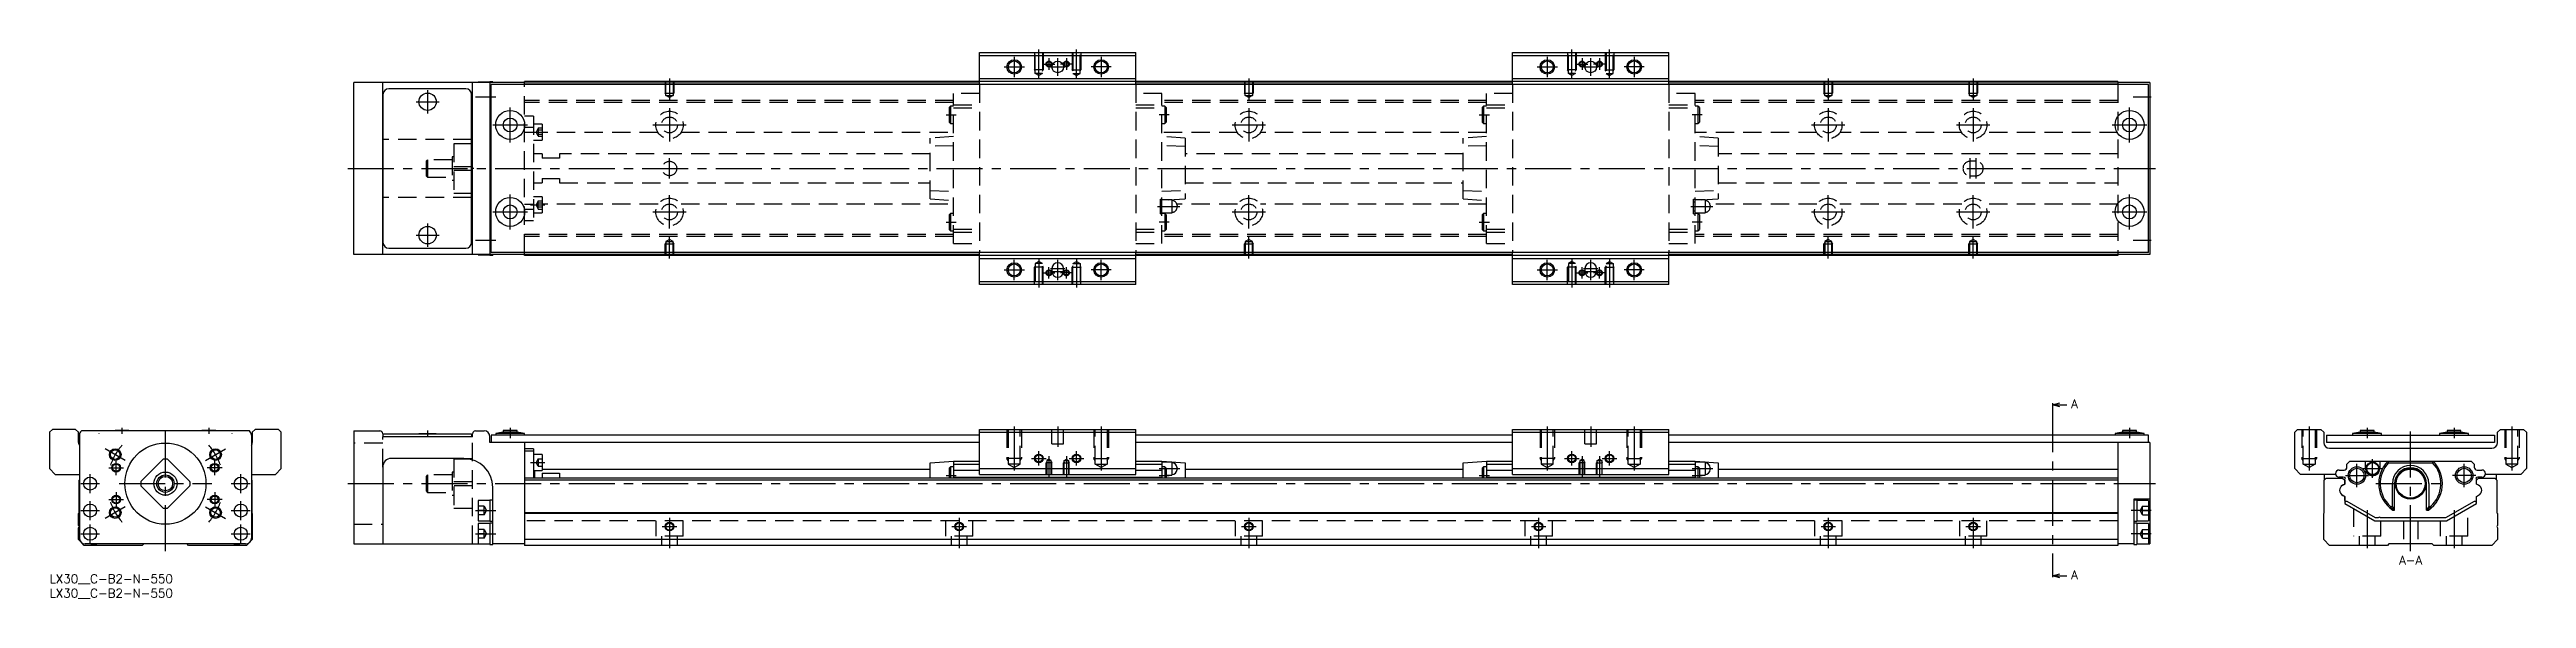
# Model space of a CAD drawing. Extents: x 0 to 855, y -8 to 181.
import ezdxf

# ---------------------------------------------------------------- set-up
doc = ezdxf.new("R2010")
doc.units = 0
doc.header["$LTSCALE"] = 0.5
doc.linetypes.add('CENTER', pattern=[50.8, 31.75, -6.35, 6.35, -6.35])
doc.linetypes.add('DASHED', pattern=[19.05, 12.7, -6.35])
for name, color, linetype in [('MSM_CENTER', 1, 'CENTER'), ('MSM_CONTINUOUS', 7, 'CONTINUOUS'), ('MSM_DASHED', 4, 'DASHED'), ('MSM_NARROW', 5, 'CONTINUOUS'), ('MSM_PART_NUMBER', 7, 'CONTINUOUS')]:
    doc.layers.add(name, color=color, linetype=linetype)
doc.styles.get("Standard").update_dxf_attribs({"font": 'txt.shx', "height": 3, "bigfont": 'bigfont.shx'})

# ---------------------------------------------------------------- blocks, each defined once
blk = doc.blocks.new('*U2')
at = {"layer": 'MSM_PART_NUMBER'}
blk.add_text('LX30__C-B2-N-550', height=3, dxfattribs=at).set_placement((0, -3))
blk = doc.blocks.new('*U3')
at = {"layer": 'MSM_PART_NUMBER'}
blk.add_text('LX30__C-B2-N-550', height=3, dxfattribs=at).set_placement((0, -8))

msp = doc.modelspace()

# ---------------------------------------------------------------- linework, layer by layer
at = {"layer": 'MSM_CENTER'}
for p, q in [((341.5, 171.09), (341.5, 181)), ((354.5, 171.09), (354.5, 181)), ((525.5, 171.09), (525.5, 181)), ((538.5, 171.09), (538.5, 181)), ((329.5, 175), (336.5, 175)), ((333, 178.5), (333, 171.5)), ((343, 176), (347, 176)), ((345, 178), (345, 174)), ((345.5, 175), (350.5, 175)), ((348, 172), (348, 178)), ((353, 176), (349, 176)), ((351, 178), (351, 174)), ((366.5, 175), (359.5, 175)), ((363, 178.5), (363, 171.5)), ((513.5, 175), (520.5, 175)), ((517, 178.5), (517, 171.5)), ((527, 176), (531, 176)), ((529, 178), (529, 174)), ((529.5, 175), (534.5, 175)), ((532, 172), (532, 178)), ((537, 176), (533, 176)), ((535, 178), (535, 174)), ((550.5, 175), (543.5, 175)), ((547, 178.5), (547, 171.5)), ((126.5, 163), (134.5, 163)), ((130.5, 167), (130.5, 159)), ((147, 164.7), (154, 164.7)), ((214, 171), (214, 163.49)), ((414, 171), (414, 163.49)), ((614, 171), (614, 163.49)), ((664, 171), (664, 163.49)), ((719.25, 164.7), (725.5, 164.7)), ((153, 155), (165, 155)), ((159, 149), (159, 161)), ((208.25, 155), (219.75, 155)), ((214, 160.75), (214, 149.25)), ((309.5, 158.5), (313, 158.5)), ((386.5, 158.5), (383, 158.5)), ((408.25, 155), (419.75, 155)), ((414, 160.75), (414, 149.25)), ((493.5, 158.5), (497, 158.5)), ((570.5, 158.5), (567, 158.5)), ((608.25, 155), (619.75, 155)), ((614, 160.75), (614, 149.25)), ((658.25, 155), (669.75, 155)), ((664, 160.75), (664, 149.25)), ((712, 155), (724, 155)), ((718, 149), (718, 161)), ((166, 152.55), (171, 152.55)), ((103, 140), (727, 140)), ((214, 136.5), (214, 143.5)), ((663, 136.5), (663, 143.5)), ((665, 136.5), (665, 143.5)), ((159, 119), (159, 131)), ((214, 119.25), (214, 130.75)), ((414, 119.25), (414, 130.75)), ((614, 119.25), (614, 130.75)), ((664, 119.25), (664, 130.75)), ((718, 119), (718, 131)), ((130.5, 121), (130.5, 113)), ((153, 125), (165, 125)), ((166, 127.44), (171, 127.44)), ((208.25, 125), (219.75, 125)), ((309.5, 121.5), (313, 121.5)), ((382.5, 126.9), (390.2, 126.9)), ((386.5, 121.5), (383, 121.5)), ((408.25, 125), (419.75, 125)), ((493.5, 121.5), (497, 121.5)), ((566.5, 126.9), (574.2, 126.9)), ((570.5, 121.5), (567, 121.5)), ((608.25, 125), (619.75, 125)), ((658.25, 125), (669.75, 125)), ((712, 125), (724, 125)), ((126.5, 117), (134.5, 117)), ((147, 115.3), (154, 115.3)), ((214, 109), (214, 116.51)), ((414, 109), (414, 116.51)), ((614, 109), (614, 116.51)), ((664, 109), (664, 116.51)), ((719.25, 115.3), (725.5, 115.3)), ((329.5, 105), (336.5, 105)), ((333, 101.5), (333, 108.5)), ((341.5, 108.91), (341.5, 99)), ((343, 104), (347, 104)), ((345, 102), (345, 106)), ((345.5, 105.5), (350.5, 105.5)), ((345.5, 104.5), (350.5, 104.5)), ((348, 101.5), (348, 108.5)), ((353, 104), (349, 104)), ((351, 102), (351, 106)), ((354.5, 108.91), (354.5, 99)), ((366.5, 105), (359.5, 105)), ((363, 101.5), (363, 108.5)), ((513.5, 105), (520.5, 105)), ((517, 101.5), (517, 108.5)), ((525.5, 108.91), (525.5, 99)), ((527, 104), (531, 104)), ((529, 102), (529, 106)), ((529.5, 105.5), (534.5, 105.5)), ((529.5, 104.5), (534.5, 104.5)), ((532, 101.5), (532, 108.5)), ((537, 104), (533, 104)), ((535, 102), (535, 106)), ((538.5, 108.91), (538.5, 99)), ((550.5, 105), (543.5, 105)), ((547, 101.5), (547, 108.5)), ((40, 8), (40, 51.5)), ((691.38, 58), (691.38, 0)), ((815, 8), (815, 51.5)), ((17, 48.6), (17, 48.49)), ((26.14, 39.3), (19.22, 43.3)), ((25, 50.6), (25, 48.5)), ((53.86, 39.3), (60.78, 43.3)), ((55, 50.6), (55, 48.5)), ((63, 48.49), (63, 48.6)), ((130.5, 49.6), (130.5, 47.49)), ((159, 50.6), (159, 47)), ((333, 51), (333, 35.81)), ((348, 51), (348, 44)), ((363, 51), (363, 35.81)), ((517, 51), (517, 35.81)), ((532, 51), (532, 44)), ((547, 51), (547, 35.81)), ((718, 50.6), (718, 47)), ((780, 51), (780, 35.81)), ((800, 50.6), (800, 47)), ((830, 50.6), (830, 47)), ((850, 51), (850, 35.81)), ((14, 28.05), (14, 34.55)), ((20.42, 36.8), (25.57, 36.8)), ((23, 34.23), (23, 39.38)), ((59.57, 36.8), (54.42, 36.8)), ((57, 34.23), (57, 39.38)), ((66, 28.05), (66, 34.55)), ((166, 38.55), (171, 38.55)), ((339, 40), (344, 40)), ((341.5, 37.5), (341.5, 42.5)), ((345, 40.76), (345, 33.5)), ((351, 40.76), (351, 33.5)), ((352, 40), (357, 40)), ((354.5, 37.5), (354.5, 42.5)), ((383, 36.5), (390.2, 36.5)), ((523, 40), (528, 40)), ((525.5, 37.5), (525.5, 42.5)), ((529, 40.76), (529, 33.5)), ((535, 40.76), (535, 33.5)), ((536, 40), (541, 40)), ((538.5, 37.5), (538.5, 42.5)), ((567, 36.5), (574.2, 36.5)), ((796.5, 30.1), (796.5, 38.1)), ((798.65, 36.5), (805.15, 36.5)), ((801.9, 33.25), (801.9, 39.75)), ((833.5, 30.1), (833.5, 38.1)), ((10.75, 31.3), (17.25, 31.3)), ((20.42, 25.8), (25.57, 25.8)), ((23, 28.38), (23, 23.23)), ((24, 31.3), (56, 31.3)), ((59.57, 25.8), (54.42, 25.8)), ((57, 28.38), (57, 23.23)), ((62.75, 31.3), (69.25, 31.3)), ((103, 31.3), (727, 31.3)), ((309.5, 34.1), (313, 34.1)), ((383, 34.1), (386.5, 34.1)), ((493.5, 34.1), (497, 34.1)), ((567, 34.1), (570.5, 34.1)), ((792.5, 34.1), (800.5, 34.1)), ((803, 31.3), (827, 31.3)), ((837.5, 34.1), (829.5, 34.1)), ((10.75, 22), (17.25, 22)), ((14, 18.75), (14, 25.25)), ((14, 10.75), (14, 17.25)), ((26.14, 23.3), (19.22, 19.3)), ((53.86, 23.3), (60.78, 19.3)), ((62.75, 22), (69.25, 22)), ((66, 18.75), (66, 25.25)), ((66, 10.75), (66, 17.25)), ((147, 22), (154, 22)), ((214, 19.5), (214, 9)), ((314, 19.5), (314, 9)), ((414, 19.5), (414, 9)), ((514, 19.5), (514, 9)), ((614, 19.5), (614, 9)), ((664, 19.5), (664, 9)), ((725.5, 22), (718.5, 22)), ((800, 22.18), (800, 9)), ((830, 22.18), (830, 9)), ((10.75, 14), (17.25, 14)), ((62.75, 14), (69.25, 14)), ((147, 14), (154, 14)), ((211.5, 16.5), (216.5, 16.5)), ((311.5, 16.5), (316.5, 16.5)), ((411.5, 16.5), (416.5, 16.5)), ((511.5, 16.5), (516.5, 16.5)), ((611.5, 16.5), (616.5, 16.5)), ((661.5, 16.5), (666.5, 16.5)), ((725.5, 14), (718.5, 14))]:
    msp.add_line(p, q, dxfattribs=at)
for start, end in [(138.53845, 161.46155), (18.53845, 41.46155), (198.53845, 221.46155), (318.53845, 341.46155)]:
    msp.add_arc((40, 31.3), 20, start, end, dxfattribs=at)
at = {"layer": 'MSM_CONTINUOUS'}
for p, q in [((321, 180), (375, 180)), ((321, 169), (321, 180)), ((375, 169), (375, 180)), ((505, 180), (559, 180)), ((505, 169), (505, 180)), ((559, 169), (559, 180)), ((321, 179), (375, 179)), ((505, 179), (559, 179)), ((105, 110.3), (105, 169.7)), ((164, 169.7), (105, 169.7)), ((115, 110.3), (115, 169.7)), ((115.1, 165.5), (115.1, 114.5)), ((143.7, 167.5), (117.1, 167.5)), ((145.7, 114.5), (145.7, 165.5)), ((146, 110.3), (146, 169.7)), ((148, 169.75), (148, 169.7)), ((152, 169.75), (148, 169.75)), ((153, 169.9), (152, 169.9)), ((152, 169.9), (152, 110.1)), ((152.5, 111), (152.5, 169)), ((724.5, 169), (152.5, 169)), ((153, 169.9), (153, 169.7)), ((164, 169), (164, 170)), ((714, 170), (164, 170)), ((321, 169.8), (164, 169.8)), ((321, 169.1), (164, 169.1)), ((321, 171), (375, 171)), ((505, 169.8), (375, 169.8)), ((505, 169.1), (375, 169.1)), ((505, 171), (559, 171)), ((714, 169.8), (559, 169.8)), ((714, 169.1), (559, 169.1)), ((714, 170), (714, 169)), ((725, 169.7), (714, 169.7)), ((724.5, 111), (724.5, 169)), ((725, 169.7), (725, 110.3)), ((115, 158.2), (115.1, 158.2)), ((145.7, 158.2), (146, 158.2)), ((115.1, 150), (115, 150)), ((146, 150), (145.7, 150)), ((146, 148.5), (145.7, 148.5)), ((146, 148.47), (145.7, 148.47)), ((145.7, 140.72), (146, 140.72)), ((146, 139.28), (145.7, 139.28)), ((115.1, 130), (115, 130)), ((146, 131.53), (145.7, 131.53)), ((146, 131.5), (145.7, 131.5)), ((146, 130), (145.7, 130)), ((115.1, 121.8), (115, 121.8)), ((146, 121.8), (145.7, 121.8)), ((117.1, 112.5), (143.7, 112.5)), ((164, 110.3), (105, 110.3)), ((148, 110.3), (148, 110.25)), ((148, 110.25), (152, 110.25)), ((152, 110.1), (153, 110.1)), ((724.5, 111), (152.5, 111)), ((153, 110.3), (153, 110.1)), ((164, 110), (164, 111)), ((321, 110.9), (164, 110.9)), ((321, 110.2), (164, 110.2)), ((714, 110), (164, 110)), ((321, 100), (321, 111)), ((321, 109), (375, 109)), ((346, 105.5), (346, 104.5)), ((350, 104.5), (350, 105.5)), ((375, 100), (375, 111)), ((505, 110.9), (375, 110.9)), ((505, 110.2), (375, 110.2)), ((505, 100), (505, 111)), ((505, 109), (559, 109)), ((530, 105.5), (530, 104.5)), ((534, 104.5), (534, 105.5)), ((559, 100), (559, 111)), ((714, 110.9), (559, 110.9)), ((714, 110.2), (559, 110.2)), ((714, 111), (714, 110)), ((725, 110.3), (714, 110.3)), ((321, 101), (375, 101)), ((375, 100), (321, 100)), ((505, 101), (559, 101)), ((559, 100), (505, 100)), ((691.38, 58.5), (693.87, 59.17)), ((691.38, 59), (691.38, 58)), ((693.87, 57.83), (691.38, 58.5)), ((691.38, 58.5), (696.38, 58.5)), ((1, 50), (0, 49)), ((0, 49), (0, 36.5)), ((9, 50), (1, 50)), ((10, 49), (9, 50)), ((10, 45.5), (10, 49)), ((10.3, 48), (10.3, 12.5)), ((69.02, 49.5), (10.98, 49.5)), ((22.6, 49.6), (22.6, 49.5)), ((27.4, 49.6), (22.6, 49.6)), ((27.4, 49.5), (27.4, 49.6)), ((52.6, 49.6), (52.6, 49.5)), ((57.4, 49.6), (52.6, 49.6)), ((57.4, 49.5), (57.4, 49.6)), ((69.7, 48), (69.7, 12.5)), ((71, 50), (70, 49)), ((70, 49), (70, 45.5)), ((79, 50), (71, 50)), ((80, 49), (79, 50)), ((80, 36.5), (80, 49)), ((105, 49.5), (105, 10.5)), ((105, 49.5), (114, 49.5)), ((115, 48.5), (115, 47.5)), ((146, 47.5), (115, 47.5)), ((115.1, 48.5), (115.1, 47.5)), ((115.1, 48.5), (145.7, 48.5)), ((127.5, 48.6), (133.5, 48.6)), ((127.5, 48.6), (127.5, 48.5)), ((133.5, 48.5), (133.5, 48.6)), ((145.7, 48.5), (145.7, 47.5)), ((146, 47.5), (146, 48.5)), ((147, 49.5), (150, 49.5)), ((152, 45.5), (152, 47.5)), ((321, 45.5), (152, 45.5)), ((152.5, 48), (152.5, 45.5)), ((321, 48), (152.5, 48)), ((156.6, 49), (154, 48.6)), ((154, 48.6), (154, 48)), ((164, 48.6), (154, 48.6)), ((156.6, 49.6), (156.6, 49)), ((161.4, 49.6), (156.6, 49.6)), ((161.4, 49), (156.6, 49)), ((161.4, 49), (161.4, 49.6)), ((164, 48.6), (161.4, 49)), ((164, 48), (164, 48.6)), ((164, 45.5), (164, 10)), ((167, 43.3), (164, 43.3)), ((167, 43.3), (167, 33.2)), ((321, 34.5), (321, 50)), ((321, 50), (375, 50)), ((321, 49), (375, 49)), ((375, 34.5), (375, 50)), ((505, 48), (375, 48)), ((505, 45.5), (375, 45.5)), ((505, 34.5), (505, 50)), ((505, 50), (559, 50)), ((505, 49), (559, 49)), ((559, 34.5), (559, 50)), ((724.5, 48), (559, 48)), ((725, 45.5), (559, 45.5)), ((715.6, 49), (713, 48.6)), ((713, 48.6), (713, 48)), ((723, 48.6), (713, 48.6)), ((714, 45.5), (714, 10)), ((715.6, 49.6), (715.6, 49)), ((720.4, 49.6), (715.6, 49.6)), ((720.4, 49), (715.6, 49)), ((720.4, 49), (720.4, 49.6)), ((723, 48.6), (720.4, 49)), ((723, 48), (723, 48.6)), ((724.5, 45.5), (724.5, 48)), ((725, 45.5), (725, 10.5)), ((775, 49), (776, 50)), ((775, 36.5), (775, 49)), ((776, 50), (784, 50)), ((784, 50), (785, 49)), ((785, 49), (785, 45.5)), ((786, 48), (786, 45.5)), ((786, 48), (844, 48)), ((844, 45.5), (786, 45.5)), ((787, 43.5), (843, 43.5)), ((797.6, 49), (795, 48.6)), ((805, 48.6), (795, 48.6)), ((795, 48.6), (795, 48)), ((802.4, 49.6), (797.6, 49.6)), ((797.6, 49.6), (797.6, 49)), ((802.4, 49), (797.6, 49)), ((802.4, 49), (802.4, 49.6)), ((805, 48.6), (802.4, 49)), ((805, 48), (805, 48.6)), ((827.6, 49), (825, 48.6)), ((835, 48.6), (825, 48.6)), ((825, 48.6), (825, 48)), ((832.4, 49.6), (827.6, 49.6)), ((827.6, 49.6), (827.6, 49)), ((832.4, 49), (827.6, 49)), ((832.4, 49), (832.4, 49.6)), ((835, 48.6), (832.4, 49)), ((835, 48), (835, 48.6)), ((844, 48), (844, 45.5)), ((845, 49), (846, 50)), ((845, 45.5), (845, 49)), ((846, 50), (854, 50)), ((854, 50), (855, 49)), ((855, 49), (855, 36.5)), ((0, 36.5), (2, 34.5)), ((2, 34.5), (10.3, 34.5)), ((39.28, 39.77), (31.53, 32.02)), ((48.47, 32.02), (40.72, 39.77)), ((69.7, 34.5), (78, 34.5)), ((78, 34.5), (80, 36.5)), ((115, 37), (115, 10.5)), ((143, 40), (118, 40)), ((167, 42.45), (164, 42.45)), ((170, 41.3), (167, 41.3)), ((167, 35.8), (170, 35.8)), ((167.5, 33.2), (167.5, 35.8)), ((170, 41.3), (170, 35.8)), ((170, 36.3), (304, 36.3)), ((170, 34.87), (176, 34.87)), ((170, 34.87), (170, 33.2)), ((176, 34.87), (176, 33.2)), ((304, 38.5), (312, 39)), ((304, 33.2), (304, 38.5)), ((311, 37.1), (310.5, 36.6)), ((310.5, 36.6), (310.5, 33.2)), ((312, 37.1), (311, 37.1)), ((311, 37.1), (311, 33.2)), ((312, 39), (321, 39)), ((312, 39), (312, 33.2)), ((312, 38), (321, 38)), ((312, 36), (321, 36)), ((321, 36.5), (375, 36.5)), ((321, 34.5), (375, 34.5)), ((375, 39), (384, 39)), ((375, 38), (384, 38)), ((375, 36), (384, 36)), ((384, 39), (392, 38.5)), ((384, 39), (384, 33.2)), ((387.45, 38.75), (384, 38.75)), ((385, 37.1), (384, 37.1)), ((385.5, 36.6), (385, 37.1)), ((385, 37.1), (385, 33.2)), ((385.5, 36.6), (385.5, 33.2)), ((385.5, 34.25), (387.45, 34.25)), ((387.45, 38.75), (387.45, 34.25)), ((389.2, 36.8), (389.2, 36.2)), ((392, 38.5), (392, 33.2)), ((392, 36.3), (488, 36.3)), ((488, 38.5), (496, 39)), ((488, 33.2), (488, 38.5)), ((495, 37.1), (494.5, 36.6)), ((494.5, 36.6), (494.5, 33.2)), ((496, 37.1), (495, 37.1)), ((495, 37.1), (495, 33.2)), ((496, 39), (505, 39)), ((496, 39), (496, 33.2)), ((496, 38), (505, 38)), ((496, 36), (505, 36)), ((505, 36.5), (559, 36.5)), ((505, 34.5), (559, 34.5)), ((559, 39), (568, 39)), ((559, 38), (568, 38)), ((559, 36), (568, 36)), ((568, 39), (576, 38.5)), ((568, 39), (568, 33.2)), ((571.45, 38.75), (568, 38.75)), ((569, 37.1), (568, 37.1)), ((569.5, 36.6), (569, 37.1)), ((569, 37.1), (569, 33.2)), ((569.5, 36.6), (569.5, 33.2)), ((569.5, 34.25), (571.45, 34.25)), ((571.45, 38.75), (571.45, 34.25)), ((573.2, 36.8), (573.2, 36.2)), ((576, 38.5), (576, 33.2)), ((576, 36.3), (714, 36.3)), ((777, 34.5), (775, 36.5)), ((789.13, 34.5), (777, 34.5)), ((785.3, 32.6), (785.3, 34.5)), ((790.35, 36), (792.05, 36)), ((793.05, 38), (794.05, 39)), ((793.05, 37), (793.05, 38)), ((794.05, 39), (835.95, 39)), ((799.4, 36.5), (799.4, 39)), ((804.4, 39), (804.4, 36.5)), ((807.14, 39), (807.4, 38.5)), ((807.4, 38.5), (822.6, 38.5)), ((822.6, 38.5), (822.86, 39)), ((835.95, 39), (836.95, 38)), ((836.95, 38), (836.95, 37)), ((837.95, 36), (839.65, 36)), ((853, 34.5), (840.87, 34.5)), ((844.7, 32.6), (844.7, 34.5)), ((855, 36.5), (853, 34.5)), ((10.2, 32.5), (10.3, 32.6)), ((10.2, 21.2), (10.2, 32.5)), ((31.53, 30.58), (39.28, 22.83)), ((40.72, 22.83), (48.47, 30.58)), ((69.7, 32.6), (69.8, 32.5)), ((69.8, 32.5), (69.8, 21.2)), ((153, 10.35), (153, 30)), ((714, 33.2), (164, 33.2)), ((714, 32.5), (164, 32.5)), ((312, 33.5), (384, 33.5)), ((496, 33.5), (568, 33.5)), ((725, 26), (719.5, 26)), ((719.5, 26), (719.5, 10.35)), ((785.2, 32.5), (785.9, 33.2)), ((785.2, 21.2), (785.2, 32.5)), ((785.9, 33.2), (791.55, 33.2)), ((791.75, 33.5), (790.35, 33.5)), ((792.25, 31.15), (791.5, 30.72)), ((792.25, 26.85), (791.5, 27.28)), ((791.55, 33.2), (792.25, 32.5)), ((791.6, 30.78), (792.25, 31.15)), ((791.6, 27.22), (792.25, 26.85)), ((792.2, 32.55), (792.2, 32.7)), ((792.25, 32.5), (792.2, 32.55)), ((792.25, 31.15), (792.25, 32.5)), ((792.25, 32.5), (792.25, 31.15)), ((792.25, 25.45), (792.25, 26.85)), ((792.25, 26.85), (792.25, 24.5)), ((808.74, 23.45), (808.74, 31.3)), ((809.5, 22.2), (809.5, 31.3)), ((820.5, 22.2), (820.5, 31.3)), ((821.26, 31.3), (821.26, 23.45)), ((837.75, 32.5), (838.45, 33.2)), ((837.75, 31.15), (837.75, 32.5)), ((838.4, 30.78), (837.75, 31.15)), ((837.75, 26.85), (838.5, 27.28)), ((837.75, 24.5), (837.75, 26.85)), ((837.8, 32.7), (837.8, 32.55)), ((839.65, 33.5), (838.25, 33.5)), ((838.4, 30.78), (838.49, 30.73)), ((838.45, 33.2), (844.1, 33.2)), ((844.1, 33.2), (844.8, 32.5)), ((844.8, 32.5), (844.8, 21.2)), ((10, 21), (10.2, 21.2)), ((10, 16.9), (10, 21)), ((69.8, 21.2), (70, 21)), ((70, 21), (70, 12)), ((152, 25.5), (148, 25.5)), ((148, 25.5), (148, 18.5)), ((148, 18.5), (152, 18.5)), ((152, 17.5), (148, 17.5)), ((148, 17.5), (148, 10.5)), ((153, 25.65), (152, 25.65)), ((152, 25.65), (152, 18.35)), ((152, 18.35), (153, 18.35)), ((153, 17.65), (152, 17.65)), ((152, 17.65), (152, 10.35)), ((714, 21.2), (164, 21.2)), ((714, 21), (164, 21)), ((720.5, 25.65), (719.5, 25.65)), ((719.5, 18.35), (720.5, 18.35)), ((720.5, 17.65), (719.5, 17.65)), ((720.5, 25.65), (720.5, 18.35)), ((724.5, 25.5), (720.5, 25.5)), ((720.5, 18.5), (724.5, 18.5)), ((720.5, 17.65), (720.5, 10.35)), ((724.5, 17.5), (720.5, 17.5)), ((724.5, 25.5), (724.5, 18.5)), ((724.5, 17.5), (724.5, 10.5)), ((785, 21), (785.2, 21.2)), ((785, 12), (785, 21)), ((792.25, 24.5), (802.64, 18.5)), ((793.1, 25.16), (792.7, 25.16)), ((802.91, 19.5), (793.1, 25.16)), ((802.64, 18.5), (827.36, 18.5)), ((803.85, 19.5), (802.91, 19.5)), ((827.09, 19.5), (804.65, 19.5)), ((808.07, 23.45), (808.74, 23.45)), ((809.5, 22.2), (808.74, 23.45)), ((808.82, 22.2), (809.5, 22.2)), ((821.26, 23.45), (820.5, 22.2)), ((820.5, 22.2), (821.18, 22.2)), ((821.26, 23.45), (821.93, 23.45)), ((836.9, 25.16), (827.09, 19.5)), ((827.36, 18.5), (837.75, 24.5)), ((837.3, 25.16), (836.9, 25.16)), ((844.8, 21.2), (845, 21)), ((845, 21), (845, 16.9)), ((10, 12), (10, 16.1)), ((10.7, 11.3), (10, 12)), ((12, 10), (11.1, 10.9)), ((32, 10), (12, 10)), ((67.7, 10.5), (12.3, 10.5)), ((32.5, 10.5), (32, 10)), ((48, 10), (47.5, 10.5)), ((68, 10), (48, 10)), ((68.9, 10.9), (68, 10)), ((70, 12), (69.3, 11.3)), ((105, 10.5), (152, 10.5)), ((152, 10.35), (153, 10.35)), ((164, 10.5), (153, 10.5)), ((714, 12), (164, 12)), ((714, 10), (164, 10)), ((719.5, 10.5), (714, 10.5)), ((719.5, 10.35), (720.5, 10.35)), ((720.5, 10.5), (725, 10.5)), ((787, 10), (785, 12)), ((807, 10), (787, 10)), ((807.5, 10.5), (807, 10)), ((822.5, 10.5), (807.5, 10.5)), ((823, 10), (822.5, 10.5)), ((843, 10), (823, 10)), ((845, 12), (843, 10)), ((845, 16.1), (845, 12)), ((691.38, -0.5), (693.87, 0.17)), ((691.38, 0), (691.38, -1)), ((693.87, -1.17), (691.38, -0.5)), ((691.38, -0.5), (696.38, -0.5))]:
    msp.add_line(p, q, dxfattribs=at)
for centre, radius in [((333, 175), 2.07), ((348, 175), 2), ((363, 175), 2.07), ((517, 175), 2.07), ((532, 175), 2), ((547, 175), 2.07), ((130.5, 163), 3), ((159, 155), 5), ((159, 155), 2.4), ((718, 155), 5), ((718, 155), 2.4), ((159, 125), 5), ((718, 125), 5), ((130.5, 117), 3), ((159, 125), 2.4), ((718, 125), 2.4), ((333, 105), 2.07), ((363, 105), 2.07), ((517, 105), 2.07), ((547, 105), 2.07), ((22.68, 41.3), 1.62), ((40, 31.3), 14), ((57.32, 41.3), 1.62), ((23, 36.8), 1.23), ((40, 31.3), 4), ((40, 31.3), 3), ((57, 36.8), 1.23), ((341.5, 40), 1.23), ((354.5, 40), 1.23), ((525.5, 40), 1.23), ((538.5, 40), 1.23), ((796.5, 34.1), 3), ((796.5, 34.1), 2.5), ((801.9, 36.5), 2.25), ((801.9, 36.5), 2.05), ((815, 31.3), 5.3), ((815, 31.3), 5), ((833.5, 34.1), 3), ((833.5, 34.1), 2.5), ((14, 31.3), 2.25), ((23, 25.8), 1.23), ((40, 31.3), 2.5), ((57, 25.8), 1.23), ((66, 31.3), 2.25), ((14, 22), 2.25), ((22.68, 21.3), 1.62), ((57.32, 21.3), 1.62), ((66, 22), 2.25), ((214, 16.5), 1.23), ((314, 16.5), 1.23), ((414, 16.5), 1.23), ((514, 16.5), 1.23), ((614, 16.5), 1.23), ((664, 16.5), 1.23), ((14, 14), 2.25), ((66, 14), 2.25)]:
    msp.add_circle(centre, radius, dxfattribs=at)
for centre, radius, start, end in [((117.1, 165.5), 2, 90, 180), ((143.7, 165.5), 2, 0, 90), ((117.1, 114.5), 2, 180, 270), ((143.7, 114.5), 2, 270, 0), ((348, 105.5), 2, 0, 180), ((348, 104.5), 2, 180, 0), ((532, 105.5), 2, 0, 180), ((532, 104.5), 2, 180, 0), ((12, 45.5), 2, 180, 211.78833), ((12.3, 48), 2, 131.40962, 180), ((67.7, 48), 2, 0, 48.59038), ((68, 45.5), 2, 328.21167, 0), ((114, 48.5), 1, 0, 90), ((147, 48.5), 1, 90, 180), ((150, 47.5), 2, 0, 90), ((787, 45.5), 2, 180, 270), ((843, 45.5), 2, 270, 0), ((40, 31.3), 8.5, 85.11917, 94.88083), ((118, 37), 3, 90, 180), ((143, 30), 10, 0, 90), ((387.45, 36.8), 1.75, 0, 90), ((387.45, 36.2), 1.75, 270, 0), ((571.45, 36.8), 1.75, 0, 90), ((571.45, 36.2), 1.75, 270, 0), ((790.35, 34.75), 1.25, 90, 270), ((792.05, 37), 1, 270, 0), ((801.9, 36.5), 2.5, 180, 0), ((815, 31.3), 11, 135.573, 235.81959), ((815, 31.3), 10.47, 136.57129, 228.55525), ((815, 31.3), 6.26, 0, 180), ((815, 31.3), 5.5, 0, 180), ((815, 31.3), 11, 304.18041, 44.427), ((815, 31.3), 10.47, 311.44475, 43.42871), ((837.95, 37), 1, 180, 270), ((839.65, 34.75), 1.25, 270, 90), ((40, 31.3), 8.5, 175.11917, 184.88083), ((40, 31.3), 8.5, 355.11917, 4.88083), ((792.65, 28.85), 2.2, 121.45533, 176.01903), ((792.65, 29.15), 2.2, 183.98097, 241.45517), ((792.65, 28.85), 2.2, 121.38869, 134.53306), ((791.75, 32.5), 1, 41.23398, 90), ((792.7, 32.7), 0.5, 113.32535, 180), ((838.25, 32.5), 1, 90, 138.76602), ((837.3, 32.7), 0.5, 0, 66.67465), ((837.35, 28.85), 2.2, 3.98097, 61.45517), ((837.35, 29.15), 2.2, 301.45533, 356.01903), ((40, 31.3), 8.5, 265.11917, 274.88083), ((792.7, 25.66), 0.5, 205.84193, 270), ((804.25, 19.2), 0.5, 36.8699, 143.1301), ((816.51, 27.65), 9.43, 206.44562, 215.3272), ((814, 27.35), 8.84, 324.37545, 333.85173), ((837.3, 25.66), 0.5, 270, 334.15807), ((9.7, 16.5), 0.5, 306.8699, 53.1301), ((12.3, 12.5), 2, 180, 270), ((15.3, 14), 3.65, 253.51703, 286.48297), ((64.7, 14), 3.65, 253.51703, 286.48297), ((67.7, 12.5), 2, 270, 0), ((845.3, 16.5), 0.5, 126.8699, 233.1301)]:
    msp.add_arc(centre, radius, start, end, dxfattribs=at)
at = {"layer": 'MSM_DASHED'}
for p, q in [((340, 180), (340, 174)), ((340.27, 172.8), (340.27, 180)), ((342.73, 180), (342.73, 172.8)), ((343, 180), (343, 174)), ((353, 180), (353, 174)), ((353.27, 180), (353.27, 172.8)), ((355.73, 172.8), (355.73, 180)), ((356, 180), (356, 174)), ((524, 180), (524, 174)), ((524.27, 172.8), (524.27, 180)), ((526.73, 180), (526.73, 172.8)), ((527, 180), (527, 174)), ((537, 180), (537, 174)), ((537.27, 180), (537.27, 172.8)), ((539.73, 172.8), (539.73, 180)), ((540, 180), (540, 174)), ((343, 174), (340, 174)), ((340.27, 173.53), (340, 174)), ((342.73, 172.8), (340.27, 172.8)), ((341.5, 172.09), (340.27, 172.8)), ((342.73, 172.8), (341.5, 172.09)), ((342.73, 173.53), (343, 174)), ((353, 174), (356, 174)), ((353.27, 173.53), (353, 174)), ((353.27, 172.8), (355.73, 172.8)), ((353.27, 172.8), (354.5, 172.09)), ((354.5, 172.09), (355.73, 172.8)), ((355.73, 173.53), (356, 174)), ((527, 174), (524, 174)), ((524.27, 173.53), (524, 174)), ((526.73, 172.8), (524.27, 172.8)), ((525.5, 172.09), (524.27, 172.8)), ((526.73, 172.8), (525.5, 172.09)), ((526.73, 173.53), (527, 174)), ((537, 174), (540, 174)), ((537.27, 173.53), (537, 174)), ((537.27, 172.8), (539.73, 172.8)), ((537.27, 172.8), (538.5, 172.09)), ((538.5, 172.09), (539.73, 172.8)), ((539.73, 173.53), (540, 174)), ((164, 111), (164, 169)), ((312, 163.45), (164, 163.45)), ((312, 162.75), (164, 162.75)), ((212.5, 170), (212.5, 166)), ((212.77, 165.53), (212.5, 166)), ((212.5, 166), (215.5, 166)), ((212.77, 165.2), (212.77, 170)), ((212.77, 165.2), (215.23, 165.2)), ((214, 164.49), (212.77, 165.2)), ((215.23, 165.2), (214, 164.49)), ((215.23, 170), (215.23, 165.2)), ((215.23, 165.53), (215.5, 166)), ((215.5, 170), (215.5, 166)), ((321, 165.9), (312, 165.9)), ((312, 114.1), (312, 165.9)), ((321, 169), (321, 111)), ((375, 169), (375, 111)), ((384, 165.9), (375, 165.9)), ((384, 114.1), (384, 165.9)), ((496, 163.45), (384, 163.45)), ((496, 162.75), (384, 162.75)), ((412.5, 170), (412.5, 166)), ((412.77, 165.53), (412.5, 166)), ((412.5, 166), (415.5, 166)), ((412.77, 165.2), (412.77, 170)), ((412.77, 165.2), (415.23, 165.2)), ((414, 164.49), (412.77, 165.2)), ((415.23, 165.2), (414, 164.49)), ((415.23, 170), (415.23, 165.2)), ((415.23, 165.53), (415.5, 166)), ((415.5, 170), (415.5, 166)), ((505, 165.9), (496, 165.9)), ((496, 114.1), (496, 165.9)), ((505, 169), (505, 111)), ((559, 169), (559, 111)), ((568, 165.9), (559, 165.9)), ((568, 114.1), (568, 165.9)), ((714, 163.45), (568, 163.45)), ((714, 162.75), (568, 162.75)), ((612.5, 170), (612.5, 166)), ((612.77, 165.53), (612.5, 166)), ((612.5, 166), (615.5, 166)), ((612.77, 165.2), (612.77, 170)), ((612.77, 165.2), (615.23, 165.2)), ((614, 164.49), (612.77, 165.2)), ((615.23, 165.2), (614, 164.49)), ((615.23, 170), (615.23, 165.2)), ((615.23, 165.53), (615.5, 166)), ((615.5, 170), (615.5, 166)), ((662.5, 170), (662.5, 166)), ((662.77, 165.53), (662.5, 166)), ((662.5, 166), (665.5, 166)), ((662.77, 165.2), (662.77, 170)), ((662.77, 165.2), (665.23, 165.2)), ((664, 164.49), (662.77, 165.2)), ((665.23, 165.2), (664, 164.49)), ((665.23, 170), (665.23, 165.2)), ((665.23, 165.53), (665.5, 166)), ((665.5, 170), (665.5, 166)), ((714, 169), (714, 111)), ((167, 158), (164, 158)), ((167, 154.13), (164, 154.13)), ((167, 158), (167, 122)), ((170, 155.3), (167, 155.3)), ((168.7, 154), (170, 154)), ((168.7, 154), (168.7, 151.11)), ((170, 155.3), (170, 149.8)), ((311, 161.5), (310.5, 161)), ((310.5, 161), (310.5, 156)), ((310.5, 156), (311, 155.5)), ((311, 161.5), (311, 155.5)), ((312, 161.5), (311, 161.5)), ((311, 155.5), (312, 155.5)), ((312, 161.95), (321, 161.95)), ((312, 160.95), (321, 160.95)), ((375, 161.95), (384, 161.95)), ((375, 160.95), (384, 160.95)), ((385, 161.5), (384, 161.5)), ((384, 155.5), (385, 155.5)), ((385, 161.5), (385, 155.5)), ((385.5, 161), (385, 161.5)), ((385, 155.5), (385.5, 156)), ((385.5, 161), (385.5, 156)), ((495, 161.5), (494.5, 161)), ((494.5, 161), (494.5, 156)), ((494.5, 156), (495, 155.5)), ((495, 161.5), (495, 155.5)), ((496, 161.5), (495, 161.5)), ((495, 155.5), (496, 155.5)), ((496, 161.95), (505, 161.95)), ((496, 160.95), (505, 160.95)), ((559, 161.95), (568, 161.95)), ((559, 160.95), (568, 160.95)), ((569, 161.5), (568, 161.5)), ((568, 155.5), (569, 155.5)), ((569, 161.5), (569, 155.5)), ((569.5, 161), (569, 161.5)), ((569, 155.5), (569.5, 156)), ((569.5, 161), (569.5, 156)), ((145.7, 150), (115.1, 150)), ((139.5, 148.5), (139.5, 131.5)), ((145.7, 148.5), (139.5, 148.5)), ((145.7, 148.47), (139.5, 148.47)), ((167, 152.38), (164, 152.38)), ((167, 149.8), (170, 149.8)), ((168.7, 153.8), (167.98, 152.55)), ((168.7, 151.3), (167.98, 152.55)), ((168.7, 153.28), (170, 153.28)), ((168.7, 151.83), (170, 151.83)), ((168.7, 151.11), (170, 151.11)), ((210.05, 152.36), (170, 152.36)), ((310.05, 152.36), (217.95, 152.36)), ((312, 151), (304, 150.47)), ((304, 129.53), (304, 150.47)), ((312, 147.86), (304, 147.6)), ((410.05, 152.36), (384, 152.36)), ((392, 150.47), (384, 151)), ((392, 147.6), (384, 147.86)), ((392, 150.47), (392, 129.53)), ((496, 152.36), (417.95, 152.36)), ((496, 151), (488, 150.47)), ((488, 129.53), (488, 150.47)), ((496, 147.86), (488, 147.6)), ((610.05, 152.36), (568, 152.36)), ((576, 150.47), (568, 151)), ((576, 147.6), (568, 147.86)), ((576, 150.47), (576, 129.53)), ((660.05, 152.36), (617.95, 152.36)), ((714, 152.36), (667.95, 152.36)), ((130.5, 143), (130, 142.5)), ((130, 142.5), (130, 137.5)), ((130, 137.5), (130.5, 137)), ((130.5, 143), (130.5, 137)), ((139, 143), (130.5, 143)), ((130.5, 137), (139, 137)), ((139, 144), (139, 136)), ((139.5, 144), (139, 144)), ((139.5, 140.72), (145.7, 140.72)), ((145.7, 139.28), (139.5, 139.28)), ((146.5, 140), (146, 140)), ((170, 145), (167, 145)), ((170, 145), (170, 143.5)), ((176, 143.5), (170, 143.5)), ((176, 145), (176, 143.5)), ((304, 145), (176, 145)), ((488, 145), (392, 145)), ((714, 145), (576, 145)), ((665, 142.5), (663, 142.5)), ((663, 137.5), (665, 137.5)), ((145.7, 130), (115.1, 130)), ((139, 136), (139.5, 136)), ((139.5, 131.53), (145.7, 131.53)), ((139.5, 131.5), (145.7, 131.5)), ((167, 135), (170, 135)), ((170, 130.19), (167, 130.19)), ((168.7, 128.69), (167.98, 127.44)), ((168.7, 128.89), (170, 128.89)), ((168.7, 126), (168.7, 128.89)), ((170, 136.5), (176, 136.5)), ((170, 136.5), (170, 135)), ((170, 130.19), (170, 124.69)), ((176, 136.5), (176, 135)), ((176, 135), (304, 135)), ((304, 132.4), (312, 132.14)), ((304, 129.53), (312, 129)), ((383.5, 129.4), (384, 129.4)), ((383.5, 124.4), (383.5, 129.4)), ((384, 128.4), (383.5, 128.4)), ((384, 132.14), (392, 132.4)), ((387.45, 129.15), (384, 129.15)), ((386.26, 129.15), (392, 129.53)), ((387.45, 129.15), (387.45, 124.65)), ((392, 135), (488, 135)), ((488, 132.4), (496, 132.14)), ((488, 129.53), (496, 129)), ((567.5, 129.4), (568, 129.4)), ((567.5, 124.4), (567.5, 129.4)), ((568, 128.4), (567.5, 128.4)), ((568, 132.14), (576, 132.4)), ((571.45, 129.15), (568, 129.15)), ((570.26, 129.15), (576, 129.53)), ((571.45, 129.15), (571.45, 124.65)), ((576, 135), (714, 135)), ((167, 127.62), (164, 127.62)), ((167, 125.87), (164, 125.87)), ((164, 122), (167, 122)), ((167, 124.69), (170, 124.69)), ((168.7, 126.19), (167.98, 127.44)), ((168.7, 128.17), (170, 128.17)), ((168.7, 126.72), (170, 126.72)), ((168.7, 126), (170, 126)), ((210.05, 127.64), (170, 127.64)), ((310.05, 127.64), (217.95, 127.64)), ((311, 124.5), (310.5, 124)), ((310.5, 124), (310.5, 119)), ((312, 124.5), (311, 124.5)), ((311, 124.5), (311, 118.5)), ((383.5, 125.4), (384, 125.4)), ((383.5, 124.4), (384, 124.4)), ((384, 124.65), (387.45, 124.65)), ((385, 124.5), (384, 124.5)), ((385.5, 124), (385, 124.5)), ((385, 124.5), (385, 118.5)), ((385.5, 124), (385.5, 119)), ((410.05, 127.64), (389.14, 127.64)), ((389.2, 127.2), (389.2, 126.6)), ((496, 127.64), (417.95, 127.64)), ((495, 124.5), (494.5, 124)), ((494.5, 124), (494.5, 119)), ((496, 124.5), (495, 124.5)), ((495, 124.5), (495, 118.5)), ((567.5, 125.4), (568, 125.4)), ((567.5, 124.4), (568, 124.4)), ((568, 124.65), (571.45, 124.65)), ((569, 124.5), (568, 124.5)), ((569.5, 124), (569, 124.5)), ((569, 124.5), (569, 118.5)), ((569.5, 124), (569.5, 119)), ((610.05, 127.64), (573.14, 127.64)), ((573.2, 127.2), (573.2, 126.6)), ((660.05, 127.64), (617.95, 127.64)), ((714, 127.64), (667.95, 127.64)), ((312, 117.25), (164, 117.25)), ((312, 116.55), (164, 116.55)), ((212.77, 114.47), (212.5, 114)), ((212.5, 110), (212.5, 114)), ((212.5, 114), (215.5, 114)), ((214, 115.51), (212.77, 114.8)), ((212.77, 114.8), (212.77, 110)), ((212.77, 114.8), (215.23, 114.8)), ((215.23, 114.8), (214, 115.51)), ((215.23, 110), (215.23, 114.8)), ((215.23, 114.47), (215.5, 114)), ((215.5, 110), (215.5, 114)), ((310.5, 119), (311, 118.5)), ((311, 118.5), (312, 118.5)), ((312, 119.05), (321, 119.05)), ((312, 118.05), (321, 118.05)), ((312, 114.1), (321, 114.1)), ((375, 119.05), (384, 119.05)), ((375, 118.05), (384, 118.05)), ((375, 114.1), (384, 114.1)), ((384, 118.5), (385, 118.5)), ((496, 117.25), (384, 117.25)), ((496, 116.55), (384, 116.55)), ((385, 118.5), (385.5, 119)), ((412.77, 114.47), (412.5, 114)), ((412.5, 110), (412.5, 114)), ((412.5, 114), (415.5, 114)), ((414, 115.51), (412.77, 114.8)), ((412.77, 114.8), (412.77, 110)), ((412.77, 114.8), (415.23, 114.8)), ((415.23, 114.8), (414, 115.51)), ((415.23, 110), (415.23, 114.8)), ((415.23, 114.47), (415.5, 114)), ((415.5, 110), (415.5, 114)), ((494.5, 119), (495, 118.5)), ((495, 118.5), (496, 118.5)), ((496, 119.05), (505, 119.05)), ((496, 118.05), (505, 118.05)), ((496, 114.1), (505, 114.1)), ((559, 119.05), (568, 119.05)), ((559, 118.05), (568, 118.05)), ((559, 114.1), (568, 114.1)), ((568, 118.5), (569, 118.5)), ((714, 117.25), (568, 117.25)), ((714, 116.55), (568, 116.55)), ((569, 118.5), (569.5, 119)), ((612.77, 114.47), (612.5, 114)), ((612.5, 110), (612.5, 114)), ((612.5, 114), (615.5, 114)), ((614, 115.51), (612.77, 114.8)), ((612.77, 114.8), (612.77, 110)), ((612.77, 114.8), (615.23, 114.8)), ((615.23, 114.8), (614, 115.51)), ((615.23, 110), (615.23, 114.8)), ((615.23, 114.47), (615.5, 114)), ((615.5, 110), (615.5, 114)), ((662.77, 114.47), (662.5, 114)), ((662.5, 110), (662.5, 114)), ((662.5, 114), (665.5, 114)), ((664, 115.51), (662.77, 114.8)), ((662.77, 114.8), (662.77, 110)), ((662.77, 114.8), (665.23, 114.8)), ((665.23, 114.8), (664, 115.51)), ((665.23, 110), (665.23, 114.8)), ((665.23, 114.47), (665.5, 114)), ((665.5, 110), (665.5, 114)), ((340.27, 106.47), (340, 106)), ((343, 106), (340, 106)), ((340, 100), (340, 106)), ((341.5, 107.91), (340.27, 107.2)), ((340.27, 107.2), (340.27, 100)), ((342.73, 107.2), (340.27, 107.2)), ((342.73, 107.2), (341.5, 107.91)), ((342.73, 100), (342.73, 107.2)), ((342.73, 106.47), (343, 106)), ((343, 100), (343, 106)), ((353.27, 106.47), (353, 106)), ((353, 100), (353, 106)), ((353, 106), (356, 106)), ((353.27, 107.2), (354.5, 107.91)), ((353.27, 100), (353.27, 107.2)), ((353.27, 107.2), (355.73, 107.2)), ((354.5, 107.91), (355.73, 107.2)), ((355.73, 107.2), (355.73, 100)), ((355.73, 106.47), (356, 106)), ((356, 100), (356, 106)), ((524.27, 106.47), (524, 106)), ((527, 106), (524, 106)), ((524, 100), (524, 106)), ((525.5, 107.91), (524.27, 107.2)), ((524.27, 107.2), (524.27, 100)), ((526.73, 107.2), (524.27, 107.2)), ((526.73, 107.2), (525.5, 107.91)), ((526.73, 100), (526.73, 107.2)), ((526.73, 106.47), (527, 106)), ((527, 100), (527, 106)), ((537.27, 106.47), (537, 106)), ((537, 100), (537, 106)), ((537, 106), (540, 106)), ((537.27, 107.2), (538.5, 107.91)), ((537.27, 100), (537.27, 107.2)), ((537.27, 107.2), (539.73, 107.2)), ((538.5, 107.91), (539.73, 107.2)), ((539.73, 107.2), (539.73, 100)), ((539.73, 106.47), (540, 106)), ((540, 100), (540, 106)), ((115, 45.3), (105, 45.3)), ((115, 37), (115, 47.5)), ((146, 10.5), (146, 47.5)), ((330.5, 50), (330.5, 40)), ((330.93, 50), (330.93, 38)), ((335.07, 38), (335.07, 50)), ((335.5, 50), (335.5, 40)), ((346, 45), (346, 50)), ((346, 45), (350, 45)), ((350, 45), (350, 50)), ((360.5, 50), (360.5, 40)), ((360.93, 38), (360.93, 50)), ((365.07, 50), (365.07, 38)), ((365.5, 50), (365.5, 40)), ((514.5, 50), (514.5, 40)), ((514.93, 50), (514.93, 38)), ((519.07, 38), (519.07, 50)), ((519.5, 50), (519.5, 40)), ((530, 45), (530, 50)), ((530, 45), (534, 45)), ((534, 45), (534, 50)), ((544.5, 50), (544.5, 40)), ((544.93, 38), (544.93, 50)), ((549.07, 50), (549.07, 38)), ((549.5, 50), (549.5, 40)), ((777.5, 50), (777.5, 40)), ((777.93, 38), (777.93, 50)), ((782.07, 50), (782.07, 38)), ((782.5, 50), (782.5, 40)), ((847.5, 50), (847.5, 40)), ((847.93, 50), (847.93, 38)), ((852.07, 38), (852.07, 50)), ((852.5, 50), (852.5, 40)), ((130.5, 34.3), (130, 33.8)), ((130.5, 34.3), (130.5, 28.3)), ((139, 34.3), (130.5, 34.3)), ((139, 35.3), (139, 27.3)), ((139.5, 35.3), (139, 35.3)), ((139.5, 39.8), (139.5, 22.8)), ((146, 39.8), (139.5, 39.8)), ((146, 39.77), (139.5, 39.77)), ((168.7, 39.8), (167.98, 38.55)), ((168.7, 37.3), (167.98, 38.55)), ((168.7, 39.8), (170, 39.8)), ((168.7, 39.8), (168.7, 37.3)), ((168.7, 38.55), (170, 38.55)), ((168.7, 37.3), (170, 37.3)), ((335.5, 40), (330.5, 40)), ((330.93, 39.25), (330.5, 40)), ((335.07, 38), (330.93, 38)), ((330.93, 38), (333, 36.81)), ((333, 36.81), (335.07, 38)), ((335.07, 39.25), (335.5, 40)), ((344.22, 38.87), (344, 38.5)), ((346, 38.5), (344, 38.5)), ((344, 34.5), (344, 38.5)), ((345, 39.76), (344.22, 39.31)), ((345.78, 39.31), (344.22, 39.31)), ((344.22, 39.31), (344.22, 34.5)), ((345.78, 39.31), (345, 39.76)), ((345.78, 34.5), (345.78, 39.31)), ((345.78, 38.87), (346, 38.5)), ((346, 34.5), (346, 38.5)), ((350.22, 38.87), (350, 38.5)), ((350, 34.5), (350, 38.5)), ((350, 38.5), (352, 38.5)), ((350.22, 39.31), (351, 39.76)), ((350.22, 39.31), (351.78, 39.31)), ((350.22, 34.5), (350.22, 39.31)), ((351, 39.76), (351.78, 39.31)), ((351.78, 39.31), (351.78, 34.5)), ((351.78, 38.87), (352, 38.5)), ((352, 34.5), (352, 38.5)), ((360.5, 40), (365.5, 40)), ((360.93, 39.25), (360.5, 40)), ((360.93, 38), (365.07, 38)), ((363, 36.81), (360.93, 38)), ((365.07, 38), (363, 36.81)), ((365.07, 39.25), (365.5, 40)), ((519.5, 40), (514.5, 40)), ((514.93, 39.25), (514.5, 40)), ((519.07, 38), (514.93, 38)), ((514.93, 38), (517, 36.81)), ((517, 36.81), (519.07, 38)), ((519.07, 39.25), (519.5, 40)), ((528.22, 38.87), (528, 38.5)), ((530, 38.5), (528, 38.5)), ((528, 34.5), (528, 38.5)), ((529, 39.76), (528.22, 39.31)), ((529.78, 39.31), (528.22, 39.31)), ((528.22, 39.31), (528.22, 34.5)), ((529.78, 39.31), (529, 39.76)), ((529.78, 34.5), (529.78, 39.31)), ((529.78, 38.87), (530, 38.5)), ((530, 34.5), (530, 38.5)), ((534.22, 38.87), (534, 38.5)), ((534, 34.5), (534, 38.5)), ((534, 38.5), (536, 38.5)), ((534.22, 39.31), (535, 39.76)), ((534.22, 39.31), (535.78, 39.31)), ((534.22, 34.5), (534.22, 39.31)), ((535, 39.76), (535.78, 39.31)), ((535.78, 39.31), (535.78, 34.5)), ((535.78, 38.87), (536, 38.5)), ((536, 34.5), (536, 38.5)), ((544.5, 40), (549.5, 40)), ((544.93, 39.25), (544.5, 40)), ((544.93, 38), (549.07, 38)), ((547, 36.81), (544.93, 38)), ((549.07, 38), (547, 36.81)), ((549.07, 39.25), (549.5, 40)), ((777.5, 40), (782.5, 40)), ((777.93, 39.25), (777.5, 40)), ((780, 36.81), (777.93, 38)), ((777.93, 38), (782.07, 38)), ((782.07, 38), (780, 36.81)), ((782.07, 39.25), (782.5, 40)), ((852.5, 40), (847.5, 40)), ((847.93, 39.25), (847.5, 40)), ((847.93, 38), (850, 36.81)), ((852.07, 38), (847.93, 38)), ((850, 36.81), (852.07, 38)), ((852.07, 39.25), (852.5, 40)), ((130, 33.8), (130, 28.8)), ((130, 28.8), (130.5, 28.3)), ((130.5, 28.3), (139, 28.3)), ((139, 27.3), (139.5, 27.3)), ((139.5, 32.02), (146, 32.02)), ((146, 30.58), (139.5, 30.58)), ((105, 17.3), (115, 17.3)), ((139.5, 22.83), (146, 22.83)), ((139.5, 22.8), (146, 22.8)), ((150, 23.5), (148, 23.5)), ((150, 22), (148, 22)), ((150, 20.5), (148, 20.5)), ((150, 20.5), (150, 23.5)), ((150, 23.5), (150.87, 22)), ((150, 20.5), (150.87, 22)), ((714, 18.5), (164, 18.5)), ((209.25, 18.5), (209.25, 13.2)), ((218.75, 13.2), (218.75, 18.5)), ((309.25, 18.5), (309.25, 13.2)), ((318.75, 13.2), (318.75, 18.5)), ((409.25, 18.5), (409.25, 13.2)), ((418.75, 13.2), (418.75, 18.5)), ((509.25, 18.5), (509.25, 13.2)), ((518.75, 13.2), (518.75, 18.5)), ((609.25, 18.5), (609.25, 13.2)), ((618.75, 13.2), (618.75, 18.5)), ((659.25, 18.5), (659.25, 13.2)), ((668.75, 13.2), (668.75, 18.5)), ((722.5, 23.5), (721.63, 22)), ((722.5, 20.5), (721.63, 22)), ((722.5, 20.5), (722.5, 23.5)), ((722.5, 23.5), (724.5, 23.5)), ((722.5, 22), (724.5, 22)), ((722.5, 20.5), (724.5, 20.5)), ((795.25, 22.77), (795.25, 13.2)), ((804.75, 13.2), (804.75, 18.5)), ((812.5, 18.5), (812.5, 10.5)), ((817.5, 18.5), (817.5, 10.5)), ((825.25, 18.5), (825.25, 13.2)), ((834.75, 13.2), (834.75, 22.77)), ((150, 15.5), (148, 15.5)), ((150, 14), (148, 14)), ((150, 12.5), (148, 12.5)), ((150, 12.5), (150, 15.5)), ((150, 15.5), (150.87, 14)), ((150, 12.5), (150.87, 14)), ((218.75, 13.2), (209.25, 13.2)), ((211.25, 13.2), (211.25, 10)), ((216.75, 10), (216.75, 13.2)), ((318.75, 13.2), (309.25, 13.2)), ((311.25, 13.2), (311.25, 10)), ((316.75, 10), (316.75, 13.2)), ((418.75, 13.2), (409.25, 13.2)), ((411.25, 13.2), (411.25, 10)), ((416.75, 10), (416.75, 13.2)), ((518.75, 13.2), (509.25, 13.2)), ((511.25, 13.2), (511.25, 10)), ((516.75, 10), (516.75, 13.2)), ((618.75, 13.2), (609.25, 13.2)), ((611.25, 13.2), (611.25, 10)), ((616.75, 10), (616.75, 13.2)), ((668.75, 13.2), (659.25, 13.2)), ((661.25, 13.2), (661.25, 10)), ((666.75, 10), (666.75, 13.2)), ((722.5, 15.5), (721.63, 14)), ((722.5, 12.5), (721.63, 14)), ((722.5, 12.5), (722.5, 15.5)), ((722.5, 15.5), (724.5, 15.5)), ((722.5, 14), (724.5, 14)), ((722.5, 12.5), (724.5, 12.5)), ((804.75, 13.2), (795.25, 13.2)), ((797.25, 13.2), (797.25, 10)), ((802.75, 10), (802.75, 13.2)), ((834.75, 13.2), (825.25, 13.2)), ((827.25, 13.2), (827.25, 10)), ((832.75, 10), (832.75, 13.2))]:
    msp.add_line(p, q, dxfattribs=at)
for centre, radius in [((345, 176), 1), ((345, 176), 0.784), ((351, 176), 1), ((351, 176), 0.784), ((529, 176), 1), ((529, 176), 0.784), ((535, 176), 1), ((535, 176), 0.784), ((214, 155), 4.75), ((214, 155), 2.75), ((414, 155), 4.75), ((414, 155), 2.75), ((614, 155), 4.75), ((614, 155), 2.75), ((664, 155), 4.75), ((664, 155), 2.75), ((214, 140), 2.5), ((214, 125), 4.75), ((414, 125), 4.75), ((614, 125), 4.75), ((664, 125), 4.75), ((214, 125), 2.75), ((414, 125), 2.75), ((614, 125), 2.75), ((664, 125), 2.75), ((345, 104), 1), ((345, 104), 0.784), ((351, 104), 1), ((351, 104), 0.784), ((529, 104), 1), ((529, 104), 0.784), ((535, 104), 1), ((535, 104), 0.784)]:
    msp.add_circle(centre, radius, dxfattribs=at)
for centre, radius, start, end in [((663, 140), 2.5, 90, 270), ((665, 140), 2.5, 270, 90), ((387.45, 127.2), 1.75, 0, 90), ((571.45, 127.2), 1.75, 0, 90), ((387.45, 126.6), 1.75, 270, 0), ((571.45, 126.6), 1.75, 270, 0)]:
    msp.add_arc(centre, radius, start, end, dxfattribs=at)
at = {"layer": 'MSM_NARROW'}
for centre, radius in [((333, 175), 2.5), ((363, 175), 2.5), ((517, 175), 2.5), ((547, 175), 2.5), ((333, 105), 2.5), ((363, 105), 2.5), ((517, 105), 2.5), ((547, 105), 2.5), ((22.68, 41.3), 2), ((57.32, 41.3), 2), ((23, 36.8), 1.5), ((57, 36.8), 1.5), ((341.5, 40), 1.5), ((354.5, 40), 1.5), ((525.5, 40), 1.5), ((538.5, 40), 1.5), ((23, 25.8), 1.5), ((57, 25.8), 1.5), ((22.68, 21.3), 2), ((57.32, 21.3), 2), ((214, 16.5), 1.5), ((314, 16.5), 1.5), ((414, 16.5), 1.5), ((514, 16.5), 1.5), ((614, 16.5), 1.5), ((664, 16.5), 1.5)]:
    msp.add_circle(centre, radius, dxfattribs=at)

# ---------------------------------------------------------------- block references
at = {"layer": 'MSM_CONTINUOUS'}
for name in ['*U2', '*U3']:
    msp.add_blockref(name, (0, 0), dxfattribs=at)

# ---------------------------------------------------------------- texts
at = {"layer": 'MSM_PART_NUMBER'}
for s, p in [('A', (697.79, 57.37)), ('A', (697.79, -1.63)), ('A-A', (811.01, 3.36))]:
    msp.add_text(s, height=3, dxfattribs=at).set_placement(p)

doc.saveas('drawing.dxf')
